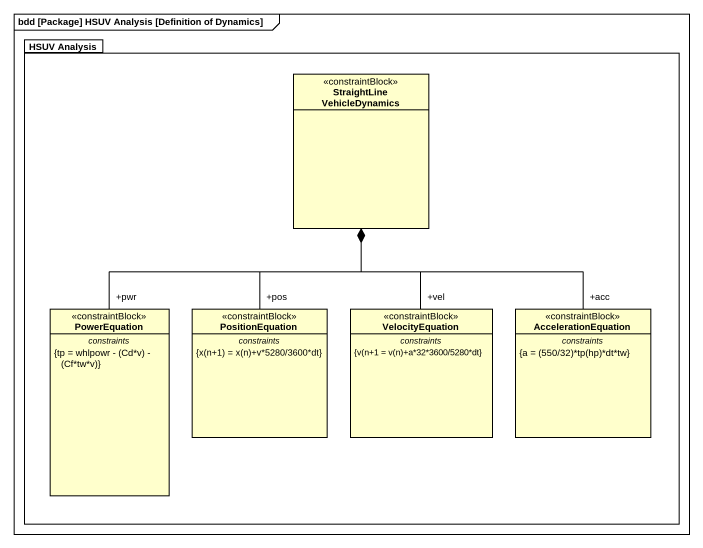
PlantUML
@startuml
mainframe bdd [Package] HSUV Analysis [Definition of Dynamics]
hide circle
hide empty members
package "HSUV Analysis" as HSUV_Analysis {
  class "StraightLine VehicleDynamics" as StraightLine_VehicleDynamics <<constraintBlock>>
  class PowerEquation <<constraintBlock>> {
    -- constraints --
    {field} {tp = whlpowr - (Cd*v) - (Cf*tw*v)}
  }
  class PositionEquation <<constraintBlock>> {
    -- constraints --
    {field} {x(n+1) = x(n)+v*5280/3600*dt}
  }
  class VelocityEquation <<constraintBlock>> {
    -- constraints --
    {field} {v(n+1 = v(n)+a*32*3600/5280*dt}
  }
  class AccelerationEquation <<constraintBlock>> {
    -- constraints --
    {field} {a = (550/32)*tp(hp)*dt*tw}
  }
}
PowerEquation "+pwr" -up-* StraightLine_VehicleDynamics
PositionEquation "+pos" -up-* StraightLine_VehicleDynamics
VelocityEquation "+vel" -up-* StraightLine_VehicleDynamics
AccelerationEquation "+acc" -up-* StraightLine_VehicleDynamics
@enduml
